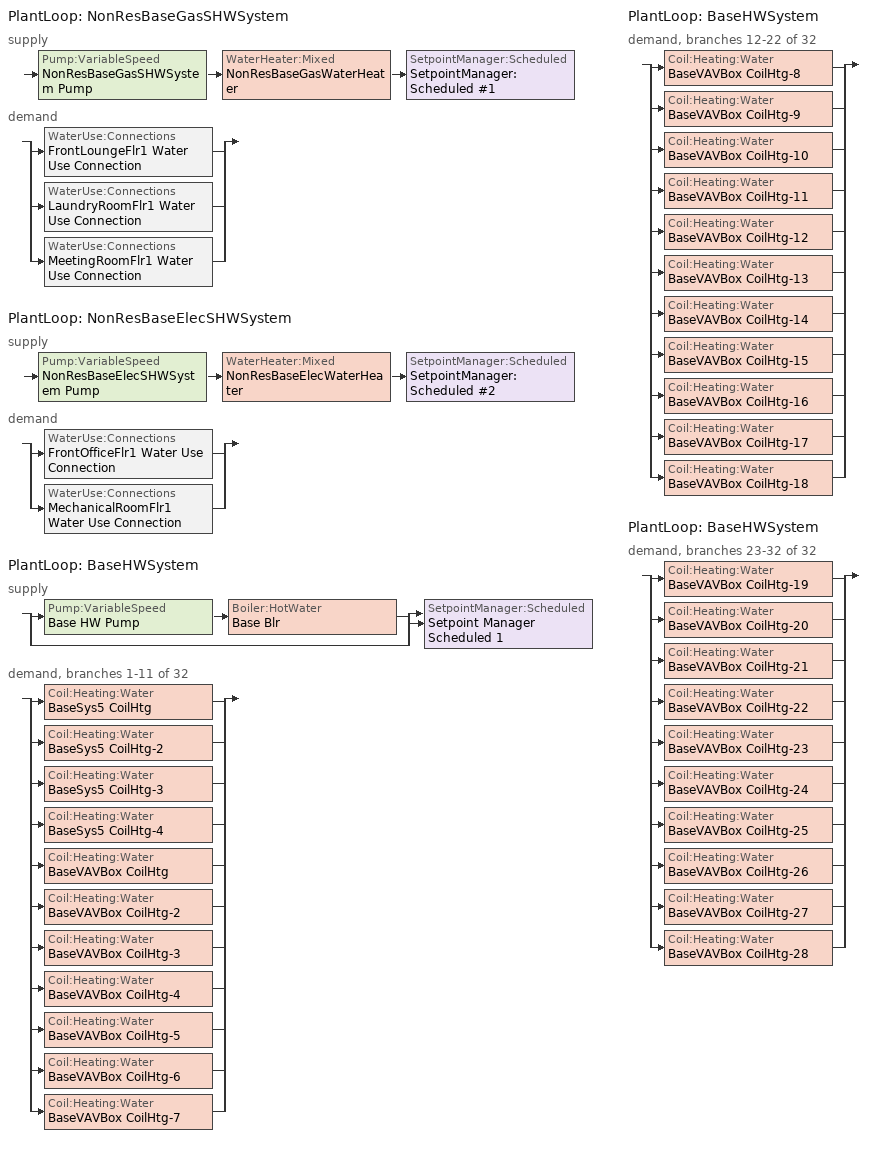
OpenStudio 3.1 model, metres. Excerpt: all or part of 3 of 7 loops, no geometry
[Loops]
PlantLoop 'NonResBaseGasSHWSystem'
 supply: Pump:VariableSpeed 'NonResBaseGasSHWSystem Pump' > WaterHeater:Mixed 'NonResBaseGasWaterHeater' > SetpointManager:Scheduled 'SetpointManager:Scheduled #1'
 demand: split
  | WaterUse:Connections 'FrontLoungeFlr1 Water Use Connection'
  | WaterUse:Connections 'LaundryRoomFlr1 Water Use Connection'
  | WaterUse:Connections 'MeetingRoomFlr1 Water Use Connection'
PlantLoop 'NonResBaseElecSHWSystem'
 supply: Pump:VariableSpeed 'NonResBaseElecSHWSystem Pump' > WaterHeater:Mixed 'NonResBaseElecWaterHeater' > SetpointManager:Scheduled 'SetpointManager:Scheduled #2'
 demand: split
  | WaterUse:Connections 'FrontOfficeFlr1 Water Use Connection'
  | WaterUse:Connections 'MechanicalRoomFlr1 Water Use Connection'
PlantLoop 'BaseHWSystem'
 supply: split
  | Pump:VariableSpeed 'Base HW Pump' > Boiler:HotWater 'Base Blr'
  | bypass
  join > SetpointManager:Scheduled 'Setpoint Manager Scheduled 1'
 demand, branches 1-11 of 32: split
  | Coil:Heating:Water 'BaseSys5 CoilHtg'
  | Coil:Heating:Water 'BaseSys5 CoilHtg-2'
  | Coil:Heating:Water 'BaseSys5 CoilHtg-3'
  | Coil:Heating:Water 'BaseSys5 CoilHtg-4'
  | Coil:Heating:Water 'BaseVAVBox CoilHtg'
  | Coil:Heating:Water 'BaseVAVBox CoilHtg-2'
  | Coil:Heating:Water 'BaseVAVBox CoilHtg-3'
  | Coil:Heating:Water 'BaseVAVBox CoilHtg-4'
  | Coil:Heating:Water 'BaseVAVBox CoilHtg-5'
  | Coil:Heating:Water 'BaseVAVBox CoilHtg-6'
  | Coil:Heating:Water 'BaseVAVBox CoilHtg-7'
PlantLoop 'BaseHWSystem'
 demand, branches 12-22 of 32: split
  | Coil:Heating:Water 'BaseVAVBox CoilHtg-8'
  | Coil:Heating:Water 'BaseVAVBox CoilHtg-9'
  | Coil:Heating:Water 'BaseVAVBox CoilHtg-10'
  | Coil:Heating:Water 'BaseVAVBox CoilHtg-11'
  | Coil:Heating:Water 'BaseVAVBox CoilHtg-12'
  | Coil:Heating:Water 'BaseVAVBox CoilHtg-13'
  | Coil:Heating:Water 'BaseVAVBox CoilHtg-14'
  | Coil:Heating:Water 'BaseVAVBox CoilHtg-15'
  | Coil:Heating:Water 'BaseVAVBox CoilHtg-16'
  | Coil:Heating:Water 'BaseVAVBox CoilHtg-17'
  | Coil:Heating:Water 'BaseVAVBox CoilHtg-18'
PlantLoop 'BaseHWSystem'
 demand, branches 23-32 of 32: split
  | Coil:Heating:Water 'BaseVAVBox CoilHtg-19'
  | Coil:Heating:Water 'BaseVAVBox CoilHtg-20'
  | Coil:Heating:Water 'BaseVAVBox CoilHtg-21'
  | Coil:Heating:Water 'BaseVAVBox CoilHtg-22'
  | Coil:Heating:Water 'BaseVAVBox CoilHtg-23'
  | Coil:Heating:Water 'BaseVAVBox CoilHtg-24'
  | Coil:Heating:Water 'BaseVAVBox CoilHtg-25'
  | Coil:Heating:Water 'BaseVAVBox CoilHtg-26'
  | Coil:Heating:Water 'BaseVAVBox CoilHtg-27'
  | Coil:Heating:Water 'BaseVAVBox CoilHtg-28'
[PlantLoop] Glycol Concentration=0; Plant Loop Volume {m3}=Autocalculate; Load Distribution Scheme=Optimal
Name | Fluid Type
NonResBaseGasSHWSystem; NonResBaseElecSHWSystem
BaseHWSystem | Water
[Sizing:Plant] Loop Type=Heating; Sizing Option=NonCoincident; Zone Timesteps in Averaging Window=1; Coincident Sizing Factor Mode=None
Name | Design Loop Exit Temperature {C} | Loop Design Temperature Difference {deltaC}
NonResBaseGasSHWSystem; NonResBaseElecSHWSystem | 57.2222 | 44.4444
BaseHWSystem | 71.1111 | 22.2222
[WaterHeater:Mixed] Deadband Temperature Difference {deltaC}=2; Maximum Temperature Limit {C}=82.22; Heater Control Type=Cycle; Off Cycle Parasitic Fuel Consumption Rate {W}=0; Off Cycle Parasitic Heat Fraction to Tank=0.8; On Cycle Parasitic Fuel Consumption Rate {W}=0; Ambient Temperature Indicator=Schedule; On Cycle Loss Coefficient to Ambient Temperature {W/K}=6; Use Side Effectiveness=1; Source Side Effectiveness=1; Use Side Design Flow Rate {m3/s}=autosize; Source Side Design Flow Rate {m3/s}=autosize; Indirect Water Heating Recovery Time {hr}=1.5; Source Side Flow Control Mode=IndirectHeatPrimarySetpoint
Name | Tank Volume {m3} | Setpoint Temperature Schedule | Heater Maximum Capacity {W} | Heater Fuel Type | Heater Thermal Efficiency | Ambient Temperature Schedule | Off Cycle Loss Coefficient to Ambient Temperature {W/K}
NonResBaseGasWaterHeater | 0.106664 | NonResBaseGasWaterHeater Setpoint Temp | 10266 | NaturalGas | 0.8 | NonResBaseGasWaterHeater Ambient Temperature | 4.70939
NonResBaseElecWaterHeater | 0.00689827 | NonResBaseElecWaterHeater Setpoint Temp | 531.15 | Electricity | 1 | NonResBaseElecWaterHeater Ambient Temperature | 10.23772
[Pump:VariableSpeed] Rated Pump Head {Pa}=0; Pump Control Type=Intermittent; Skin Loss Radiative Fraction=0.5; Design Power Sizing Method=PowerPerFlowPerPressure; Design Electric Power per Unit Flow Rate {W/(m3/s)}=348701.1; Design Shaft Power per Unit Flow Rate per Unit Head {W-s/m3-Pa}=1.28205; Design Minimum Flow Rate Fraction=0
Name | Motor Efficiency | Coefficient 1 of the Part Load Performance Curve | Coefficient 2 of the Part Load Performance Curve | Coefficient 3 of the Part Load Performance Curve | Coefficient 4 of the Part Load Performance Curve
NonResBaseGasSHWSystem Pump; NonResBaseElecSHWSystem Pump
Base HW Pump | 1 | 0.0273 | -0.1317 | 0.6642 | 0.4445
[SetpointManager:Scheduled] Control Variable=Temperature
Name | Schedule | Setpoint Node or NodeList
SetpointManager:Scheduled #1 | NonResBaseGasSHWSystem Supply Temp Schedule | NonResBaseGasSHWSystem Supply Mixer Outlet Node
SetpointManager:Scheduled #2 | NonResBaseElecSHWSystem Supply Temp Schedule | NonResBaseElecSHWSystem Supply Mixer Outlet Node
Setpoint Manager Scheduled 1 | BaseHWSystem Supply Temp Schedule | BaseHWSystem Supply Mixer Outlet Node
[WaterUse:Connections] Drain Water Heat Exchanger Type=None; Drain Water Heat Exchanger Destination=Plant
Name | Water Use Equipment Name 1
FrontLoungeFlr1 Water Use Connection | FrontLoungeFlr1 Water Use Equipment
FrontOfficeFlr1 Water Use Connection | FrontOfficeFlr1 Water Use Equipment
LaundryRoomFlr1 Water Use Connection | LaundryRoomFlr1 Water Use Equipment
MechanicalRoomFlr1 Water Use Connection | MechanicalRoomFlr1 Water Use Equipment
MeetingRoomFlr1 Water Use Connection | MeetingRoomFlr1 Water Use Equipment
[WaterUse:Equipment:Definition]
Name | Peak Flow Rate {m3/s} | Target Temperature Schedule
FrontLoungeFlr1 Water Use Definition | 1.26553e-05 | FrontLoungeFlr1 Target SHW Temp
FrontOfficeFlr1 Water Use Definition | 1.32868e-06 | FrontOfficeFlr1 Target SHW Temp
LaundryRoomFlr1 Water Use Definition | 3.19992e-06 | LaundryRoomFlr1 Target SHW Temp
MechanicalRoomFlr1 Water Use Definition | 9.96583e-08 | MechanicalRoomFlr1 Target SHW Temp
MeetingRoomFlr1 Water Use Definition | 6.23033e-06 | MeetingRoomFlr1 Target SHW Temp
[WaterUse:Equipment] Flow Rate Fraction Schedule=AssemblyServiceHotWater
Name | Water Use Equipment Definition
FrontLoungeFlr1 Water Use Equipment | FrontLoungeFlr1 Water Use Definition
FrontOfficeFlr1 Water Use Equipment | FrontOfficeFlr1 Water Use Definition
LaundryRoomFlr1 Water Use Equipment | LaundryRoomFlr1 Water Use Definition
MechanicalRoomFlr1 Water Use Equipment | MechanicalRoomFlr1 Water Use Definition
MeetingRoomFlr1 Water Use Equipment | MeetingRoomFlr1 Water Use Definition
[Boiler:HotWater]
Base Blr: Fuel Type=NaturalGas; Nominal Thermal Efficiency=0.9; Efficiency Curve Temperature Evaluation Variable=EnteringBoiler; Normalized Boiler Efficiency Curve=BlrHWCondBlrFIRRatio_fQRatioTewtSI; Water Outlet Upper Temperature Limit {C}=99; Boiler Flow Mode=LeavingSetpointModulated; Parasitic Electric Load {W}=0; Sizing Factor=1
[Coil:Heating:Water] Availability Schedule=Always On Discrete; Rated Inlet Water Temperature {C}=71.1111; Rated Inlet Air Temperature {C}=16.6; Rated Outlet Water Temperature {C}=48.8889; Rated Outlet Air Temperature {C}=32.2
BaseSys5 CoilHtg; BaseSys5 CoilHtg-2; BaseSys5 CoilHtg-3; BaseSys5 CoilHtg-4; BaseVAVBox CoilHtg; BaseVAVBox CoilHtg-2; BaseVAVBox CoilHtg-3; BaseVAVBox CoilHtg-4; BaseVAVBox CoilHtg-5; BaseVAVBox CoilHtg-6; BaseVAVBox CoilHtg-7; BaseVAVBox CoilHtg-8; BaseVAVBox CoilHtg-9; BaseVAVBox CoilHtg-10; BaseVAVBox CoilHtg-11; BaseVAVBox CoilHtg-12; BaseVAVBox CoilHtg-13; BaseVAVBox CoilHtg-14; BaseVAVBox CoilHtg-15; BaseVAVBox CoilHtg-16; BaseVAVBox CoilHtg-17; BaseVAVBox CoilHtg-18; BaseVAVBox CoilHtg-19; BaseVAVBox CoilHtg-20; BaseVAVBox CoilHtg-21; BaseVAVBox CoilHtg-22; BaseVAVBox CoilHtg-23; BaseVAVBox CoilHtg-24; BaseVAVBox CoilHtg-25; BaseVAVBox CoilHtg-26; BaseVAVBox CoilHtg-27; BaseVAVBox CoilHtg-28
[Controller:WaterCoil] Action=Normal; Minimum Actuated Flow {m3/s}=0
Name | Water Coil | Controller Convergence Tolerance {deltaC}
Controller Water Coil 1 | BaseSys5 CoilHtg | 0.1
Controller Water Coil 2 | BaseSys5 CoilHtg-2 | 0.1
Controller Water Coil 3 | BaseSys5 CoilHtg-3 | 0.1
Controller Water Coil 4 | BaseSys5 CoilHtg-4 | 0.1
Controller Water Coil 5 | BaseVAVBox CoilHtg
Controller Water Coil 6 | BaseVAVBox CoilHtg-2
Controller Water Coil 7 | BaseVAVBox CoilHtg-3
Controller Water Coil 8 | BaseVAVBox CoilHtg-4
Controller Water Coil 9 | BaseVAVBox CoilHtg-5
Controller Water Coil 10 | BaseVAVBox CoilHtg-6
Controller Water Coil 11 | BaseVAVBox CoilHtg-7
Controller Water Coil 12 | BaseVAVBox CoilHtg-8
Controller Water Coil 13 | BaseVAVBox CoilHtg-9
Controller Water Coil 14 | BaseVAVBox CoilHtg-10
Controller Water Coil 15 | BaseVAVBox CoilHtg-11
Controller Water Coil 16 | BaseVAVBox CoilHtg-12
Controller Water Coil 17 | BaseVAVBox CoilHtg-13
Controller Water Coil 18 | BaseVAVBox CoilHtg-14
Controller Water Coil 19 | BaseVAVBox CoilHtg-15
Controller Water Coil 20 | BaseVAVBox CoilHtg-16
Controller Water Coil 21 | BaseVAVBox CoilHtg-17
Controller Water Coil 22 | BaseVAVBox CoilHtg-18
Controller Water Coil 23 | BaseVAVBox CoilHtg-19
Controller Water Coil 24 | BaseVAVBox CoilHtg-20
Controller Water Coil 25 | BaseVAVBox CoilHtg-21
Controller Water Coil 26 | BaseVAVBox CoilHtg-22
Controller Water Coil 27 | BaseVAVBox CoilHtg-23
Controller Water Coil 28 | BaseVAVBox CoilHtg-24
Controller Water Coil 29 | BaseVAVBox CoilHtg-25
Controller Water Coil 30 | BaseVAVBox CoilHtg-26
Controller Water Coil 31 | BaseVAVBox CoilHtg-27
Controller Water Coil 32 | BaseVAVBox CoilHtg-28
[Curve:Biquadratic]
BlrHWCondBlrFIRRatio_fQRatioTewtSI: Coefficient1 Constant=1.19381; Coefficient2 x=-0.110825; Coefficient3 x**2=0.039514; Coefficient4 y=-0.006371; Coefficient5 y**2=3.8e-05; Coefficient6 x*y=0.00083; Minimum Value of x=0.1; Maximum Value of x=1; Minimum Value of y=15.56; Maximum Value of y=71.1; Minimum Curve Output=0.93; Maximum Curve Output=1.05
[Schedule:Day]
OffDay: 1, 0, 0, 2, 0, 0, 3, 0, 0, 4, 0, 0, 5, 0, 0, 6, 0, 0, 7, 0, 0, 8, 0, 0, 9, 0, 0, 10, 0, 0, 11, 0, 0, 12, 0, 0, 13, 0, 0, 14, 0, 0, 15, 0, 0, 16, 0, 0, 17, 0, 0, 18, 0, 0, 19, 0, 0, 20, 0, 0, 21, 0, 0, 22, 0, 0, 23, 0, 0, 24, 0, 0
OnDay: 1, 0, 1, 2, 0, 1, 3, 0, 1, 4, 0, 1, 5, 0, 1, 6, 0, 1, 7, 0, 1, 8, 0, 1, 9, 0, 1, 10, 0, 1, 11, 0, 1, 12, 0, 1, 13, 0, 1, 14, 0, 1, 15, 0, 1, 16, 0, 1, 17, 0, 1, 18, 0, 1, 19, 0, 1, 20, 0, 1, 21, 0, 1, 22, 0, 1, 23, 0, 1, 24, 0, 1
AssemblyServiceHotWaterSun: 1, 0, 0, 2, 0, 0, 3, 0, 0, 4, 0, 0, 5, 0, 0, 6, 0, 0, 7, 0, 0, 8, 0, 0, 9, 0, 0, 10, 0, 0.05, 11, 0, 0.05, 12, 0, 0.1, 13, 0, 0, 14, 0, 0, 15, 0, 0, 16, 0, 0, 17, 0, 0, 18, 0, 0, 19, 0, 0, 20, 0, 0.65, 21, 0, 0.3, 22, 0, 0, 23, 0, 0, 24, 0, 0
AssemblyServiceHotWaterWD: 1, 0, 0, 2, 0, 0, 3, 0, 0, 4, 0, 0, 5, 0, 0, 6, 0, 0, 7, 0, 0, 8, 0, 0, 9, 0, 0, 10, 0, 0.05, 11, 0, 0.05, 12, 0, 0.35, 13, 0, 0.05, 14, 0, 0.05, 15, 0, 0.05, 16, 0, 0.05, 17, 0, 0.05, 18, 0, 0, 19, 0, 0, 20, 0, 0, 21, 0, 0, 22, 0, 0, 23, 0, 0, 24, 0, 0
AssemblyServiceHotWaterSat: 1, 0, 0, 2, 0, 0, 3, 0, 0, 4, 0, 0, 5, 0, 0, 6, 0, 0, 7, 0, 0, 8, 0, 0, 9, 0, 0, 10, 0, 0.05, 11, 0, 0.05, 12, 0, 0.2, 13, 0, 0, 14, 0, 0, 15, 0, 0, 16, 0, 0, 17, 0, 0, 18, 0, 0, 19, 0, 0, 20, 0, 0.65, 21, 0, 0.3, 22, 0, 0, 23, 0, 0, 24, 0, 0
Schedule:Day #5; Schedule:Day #12: 24, 0, 20
Schedule:Day #8; Schedule:Day #9; Schedule:Day #10; Schedule:Day #15; Schedule:Day #16; Schedule:Day #17; Schedule:Day #26; Schedule:Day #28; Schedule:Day #30: 24, 0, 57.2222
Schedule Day 1: 24, 0, 71.1111
[Schedule:Week]
AssemblyServiceHotWaterWk: AssemblyServiceHotWaterSun, AssemblyServiceHotWaterWD, AssemblyServiceHotWaterWD, AssemblyServiceHotWaterWD, AssemblyServiceHotWaterWD, AssemblyServiceHotWaterWD, AssemblyServiceHotWaterSat, AssemblyServiceHotWaterSun, OnDay, OffDay, AssemblyServiceHotWaterSun, AssemblyServiceHotWaterSun
[Schedule:Year]
AssemblyServiceHotWater: 12, 31, AssemblyServiceHotWaterWk
[Schedule:Ruleset]
Name | Default Day Schedule
NonResBaseGasWaterHeater Ambient Temperature | Schedule:Day #5
NonResBaseGasWaterHeater Setpoint Temp | Schedule:Day #8
NonResBaseGasSHWSystem Supply Temp Schedule | Schedule:Day #9
FrontLoungeFlr1 Target SHW Temp | Schedule:Day #10
NonResBaseElecWaterHeater Ambient Temperature | Schedule:Day #12
NonResBaseElecWaterHeater Setpoint Temp | Schedule:Day #15
NonResBaseElecSHWSystem Supply Temp Schedule | Schedule:Day #16
FrontOfficeFlr1 Target SHW Temp | Schedule:Day #17
LaundryRoomFlr1 Target SHW Temp | Schedule:Day #26
MechanicalRoomFlr1 Target SHW Temp | Schedule:Day #28
MeetingRoomFlr1 Target SHW Temp | Schedule:Day #30
BaseHWSystem Supply Temp Schedule | Schedule Day 1
[Schedule:Constant]
Always On Discrete: Value=1
